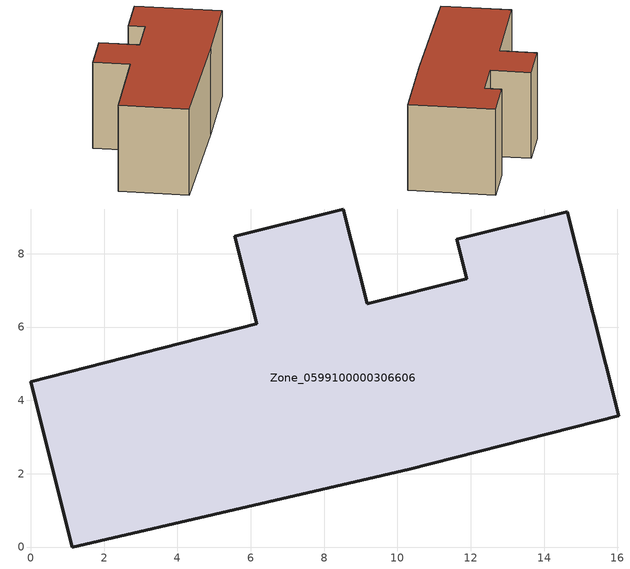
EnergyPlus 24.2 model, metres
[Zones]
Zone_0599100000306606
 floor ground (C_G): 6.16,6.09 5.56,8.47 8.53,9.22 9.18,6.64 11.89,7.32 11.62,8.39 14.63,9.15 16.04,3.58 10.32,2.12 1.14,0 0,4.51 z0
 wall outside (C_F): 11.62,8.39 11.89,7.32 9.18,6.64 8.53,9.22 5.56,8.47 6.16,6.09 0,4.51 1.14,0 10.32,2.12 16.04,3.58 14.63,9.15 11.62,8.39 z0:6.12
 roof outside (C_R): 9.18,6.64 8.53,9.22 5.56,8.47 6.16,6.09 0,4.51 1.14,0 10.32,2.12 16.04,3.58 14.63,9.15 11.62,8.39 11.89,7.32 z6.12
[BUILDING]
Pand.0599100000306606: North Axis=0; Terrain=City; Loads Convergence Tolerance Value=0.04; Temperature Convergence Tolerance Value=0.4; Solar Distribution=FullExterior; Maximum Number of Warmup Days=25; Minimum Number of Warmup Days=1
[Site:Location]
Rotterdam.The.Hague.AP_ZH_NLD Design_Conditions: Latitude=51.96; Longitude=4.45; Time Zone=1; Elevation=-4.5
[SITE:GROUNDTEMPERATURE:BUILDINGSURFACE]
18, 18, 18, 18, 18, 18, 18, 18, 18, 18, 18, 18
[MATERIAL] Thermal Absorptance=0.9; Solar Absorptance=0.7; Visible Absorptance=0.7
Name | Roughness | Thickness | Conductivity | Density | Specific Heat
G.TI.1965-1974 | MediumSmooth | 0.15 | 0.882353 | 540 | 1210
F.TI.1965-1974 | Rough | 0.3 | 0.697674 | 1920 | 840
R.TI.1965-1974 | MediumRough | 0.2 | 0.232558 | 1500 | 1000
[CONSTRUCTION]
C_G: G.TI.1965-1974
C_F: F.TI.1965-1974
C_R: R.TI.1965-1974
[ZONE]
Zone_0599100000306606: Type=1; Multiplier=1; Ceiling Height=Autocalculate; Volume=Autocalculate; Floor Area=autocalculate; Part of Total Floor Area=Yes
[ZONEINFILTRATION:DESIGNFLOWRATE]
Infil_Zone_0599100000306606: Zone or ZoneList or Space or SpaceList=Zone_0599100000306606; Schedule=AlwaysOn; Design Flow Rate Calculation Method=Flow/Area; Flow Rate per Floor Area=0.003; Constant Term Coefficient=1; Temperature Term Coefficient=0; Velocity Term Coefficient=0; Velocity Squared Term Coefficient=0
[HVACTEMPLATE:ZONE:IDEALLOADSAIRSYSTEM]
Zone_0599100000306606: Maximum Heating Supply Air Temperature=50; Minimum Cooling Supply Air Temperature=13; Maximum Heating Supply Air Humidity Ratio=0.0156; Minimum Cooling Supply Air Humidity Ratio=0.0077; Heating Limit=NoLimit; Cooling Limit=NoLimit; Dehumidification Control Type=ConstantSensibleHeatRatio; Cooling Sensible Heat Ratio=0.7; Dehumidification Setpoint=60; Humidification Control Type=None; Humidification Setpoint=30; Outdoor Air Method=None; Outdoor Air Flow Rate per Person=0.00944; Outdoor Air Flow Rate per Zone Floor Area=0; Outdoor Air Flow Rate per Zone=0; Demand Controlled Ventilation Type=None; Outdoor Air Economizer Type=NoEconomizer; Heat Recovery Type=None; Sensible Heat Recovery Effectiveness=0.7; Latent Heat Recovery Effectiveness=0.65
[ZONECONTROL:THERMOSTAT]
ThermostatControl_Zone_0599100000306606: Zone or ZoneList=Zone_0599100000306606; Control Type Schedule=DualSetpointControlType; Control 1=Thermostat_Zone_0599100000306606; Temperature Difference Between Cutout And Setpoint=0
[THERMOSTATSETPOINT:DUALSETPOINT]
Thermostat_Zone_0599100000306606: Heating Setpoint Temperature Schedule=HeatingSetpoint_Zone_0599100000306606; Cooling Setpoint Temperature Schedule=CoolingSetpoint_Zone_0599100000306606
[SCHEDULE:COMPACT]
HeatingSetpoint_Zone_0599100000306606: Through: 12/31, For: AllDays, Until: 24:00, 21
CoolingSetpoint_Zone_0599100000306606: Through: 12/31, For: AllDays, Until: 24:00, 24
DualSetpointControlType: Through: 12/31, For: AllDays, Until: 24:00, 4
AlwaysOn: Through: 12/31, For: AllDays, Until: 24:00, 1
